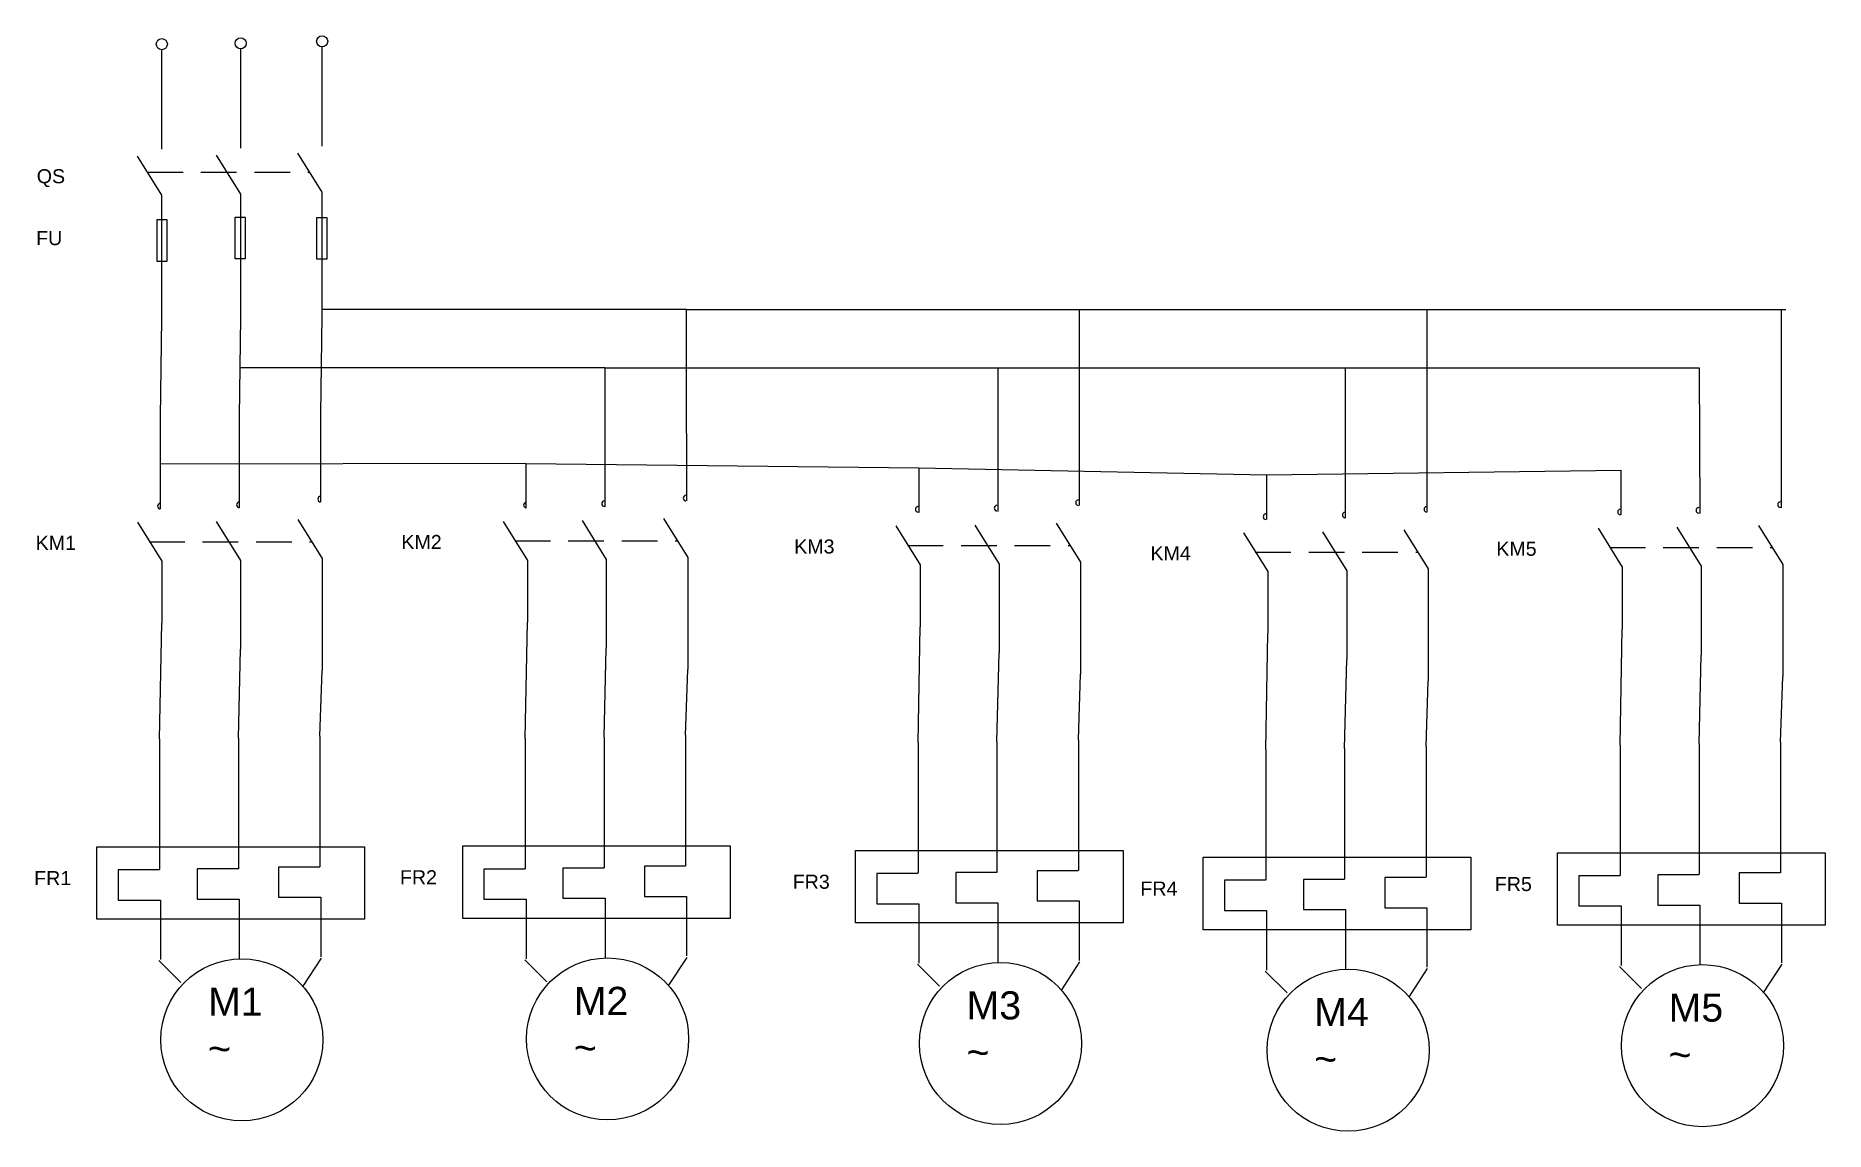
# Model space of a CAD drawing. Header units: millimetres. Extents: x 3388 to 3707, y 1685 to 1880.
import ezdxf

# ---------------------------------------------------------------- set-up
doc = ezdxf.new("R2010")
doc.units = ezdxf.units.MM
doc.linetypes.add('DASHED2', pattern=[9.525, 6.35, -3.175])
doc.layers.add('图层1', color=7, linetype='Continuous')
doc.layers.add('图层3', color=7, linetype='DASHED2')
doc.styles.add('Annotative', font='arial.ttf')
doc.styles.get("Standard").update_dxf_attribs({"font": 'arial.ttf'})
doc.styles.add('样式 1', font='arial.ttf', dxfattribs={"height": 5})

msp = doc.modelspace()

# ---------------------------------------------------------------- linework, layer by layer
for p, q in [((3410.8, 1877.33), (3410.8, 1859.69)), ((3424.85, 1877.49), (3424.85, 1859.85)), ((3439.35, 1877.83), (3439.35, 1860.19)), ((3406.48, 1858.43), (3410.8, 1851.5)), ((3420.53, 1858.59), (3424.85, 1851.65)), ((3435.03, 1858.94), (3439.35, 1852)), ((3410.8, 1851.5), (3410.8, 1829.47)), ((3424.85, 1851.65), (3424.85, 1829.63)), ((3439.35, 1852), (3439.35, 1829.97)), ((3410.8, 1829.47), (3410.57, 1811.96)), ((3424.85, 1829.63), (3424.62, 1812.12)), ((3439.35, 1829.97), (3439.12, 1812.47)), ((3500.18, 1793.87), (3504.5, 1786.93)), ((3406.51, 1793.21), (3410.83, 1786.27)), ((3420.56, 1793.37), (3424.88, 1786.43)), ((3435.06, 1793.71), (3439.38, 1786.77)), ((3471.63, 1793.36), (3475.95, 1786.42)), ((3485.68, 1793.52), (3490, 1786.58)), ((3541.57, 1792.56), (3545.89, 1785.62)), ((3555.62, 1792.72), (3559.94, 1785.78)), ((3570.12, 1793.06), (3574.44, 1786.12)), ((3603.47, 1791.35), (3607.79, 1784.42)), ((3617.52, 1791.51), (3621.84, 1784.57)), ((3632.02, 1791.86), (3636.34, 1784.92)), ((3666.57, 1792.16), (3670.9, 1785.22)), ((3680.63, 1792.32), (3684.95, 1785.38)), ((3695.13, 1792.66), (3699.45, 1785.72)), ((3410.83, 1786.27), (3410.83, 1775.26)), ((3424.88, 1786.43), (3424.88, 1775.42)), ((3439.38, 1786.77), (3439.38, 1775.76)), ((3475.95, 1786.42), (3475.95, 1775.41)), ((3490, 1786.58), (3490, 1775.57)), ((3504.5, 1786.93), (3504.5, 1775.91)), ((3545.89, 1785.62), (3545.89, 1774.61)), ((3559.94, 1785.78), (3559.94, 1774.77)), ((3574.44, 1786.12), (3574.44, 1775.11)), ((3607.79, 1784.42), (3607.79, 1773.4)), ((3621.84, 1784.57), (3621.84, 1773.56)), ((3636.34, 1784.92), (3636.34, 1773.91)), ((3670.9, 1785.22), (3670.9, 1774.2)), ((3684.95, 1785.38), (3684.95, 1774.36)), ((3699.45, 1785.72), (3699.45, 1774.71)), ((3410.44, 1754.62), (3410.44, 1731.35)), ((3424.49, 1754.78), (3424.49, 1731.5)), ((3438.99, 1755.12), (3438.99, 1731.85)), ((3475.57, 1754.77), (3475.57, 1731.5)), ((3489.62, 1754.93), (3489.62, 1731.66)), ((3504.12, 1755.28), (3504.12, 1732)), ((3545.51, 1753.97), (3545.51, 1730.7)), ((3559.56, 1754.13), (3559.56, 1730.85)), ((3574.06, 1754.47), (3574.06, 1731.2)), ((3607.41, 1752.76), (3607.41, 1729.49)), ((3621.46, 1752.92), (3621.46, 1729.65)), ((3635.96, 1753.27), (3635.96, 1729.99)), ((3670.51, 1753.57), (3670.51, 1730.29)), ((3684.56, 1753.73), (3684.56, 1730.45)), ((3699.06, 1754.07), (3699.06, 1730.8)), ((3410.43, 1731.3), (3403.1, 1731.3)), ((3403.1, 1731.3), (3403.1, 1725.93)), ((3424.48, 1731.46), (3417.15, 1731.46)), ((3417.15, 1731.46), (3417.15, 1726.08)), ((3438.98, 1731.8), (3431.65, 1731.8)), ((3431.65, 1731.8), (3431.65, 1726.43)), ((3475.55, 1731.45), (3468.22, 1731.45)), ((3468.22, 1731.45), (3468.22, 1726.08)), ((3489.6, 1731.61), (3482.27, 1731.61)), ((3482.27, 1731.61), (3482.27, 1726.24)), ((3504.1, 1731.96), (3496.77, 1731.96)), ((3496.77, 1731.96), (3496.77, 1726.58)), ((3545.49, 1730.65), (3538.16, 1730.65)), ((3538.16, 1730.65), (3538.16, 1725.28)), ((3559.54, 1730.81), (3552.21, 1730.81)), ((3552.21, 1730.81), (3552.21, 1725.43)), ((3574.04, 1731.15), (3566.71, 1731.15)), ((3566.71, 1731.15), (3566.71, 1725.78)), ((3670.49, 1730.25), (3663.16, 1730.25)), ((3663.16, 1730.25), (3663.16, 1724.87)), ((3684.54, 1730.41), (3677.22, 1730.41)), ((3677.22, 1730.41), (3677.22, 1725.03)), ((3699.04, 1730.75), (3691.72, 1730.75)), ((3691.72, 1730.75), (3691.72, 1725.38)), ((3607.39, 1729.44), (3600.06, 1729.44)), ((3600.06, 1729.44), (3600.06, 1724.07)), ((3621.44, 1729.6), (3614.11, 1729.6)), ((3614.11, 1729.6), (3614.11, 1724.23)), ((3635.94, 1729.95), (3628.61, 1729.95)), ((3628.61, 1729.95), (3628.61, 1724.57)), ((3403.1, 1725.93), (3410.6, 1725.93)), ((3410.6, 1725.93), (3410.6, 1715.31)), ((3417.15, 1726.08), (3424.65, 1726.08)), ((3424.65, 1726.08), (3424.65, 1715.47)), ((3431.65, 1726.43), (3439.15, 1726.43)), ((3439.15, 1726.43), (3439.15, 1715.82)), ((3468.22, 1726.08), (3475.73, 1726.08)), ((3475.73, 1726.08), (3475.73, 1715.47)), ((3482.27, 1726.24), (3489.78, 1726.24)), ((3489.78, 1726.24), (3489.78, 1715.63)), ((3496.77, 1726.58), (3504.28, 1726.58)), ((3504.28, 1726.58), (3504.28, 1715.97)), ((3538.16, 1725.28), (3545.67, 1725.28)), ((3545.67, 1725.28), (3545.67, 1714.66)), ((3552.21, 1725.43), (3559.72, 1725.43)), ((3559.72, 1725.43), (3559.72, 1714.82)), ((3566.71, 1725.78), (3574.22, 1725.78)), ((3574.22, 1725.78), (3574.22, 1715.17)), ((3600.06, 1724.07), (3607.57, 1724.07)), ((3607.57, 1724.07), (3607.57, 1713.46)), ((3614.11, 1724.23), (3621.62, 1724.23)), ((3621.62, 1724.23), (3621.62, 1713.62)), ((3628.61, 1724.57), (3636.12, 1724.57)), ((3636.12, 1724.57), (3636.12, 1713.96)), ((3663.16, 1724.87), (3670.67, 1724.87)), ((3670.67, 1724.87), (3670.67, 1714.26)), ((3677.22, 1725.03), (3684.72, 1725.03)), ((3684.72, 1725.03), (3684.72, 1714.42)), ((3691.72, 1725.38), (3699.22, 1725.38)), ((3699.22, 1725.38), (3699.22, 1714.77)), ((3410.35, 1715.14), (3414.25, 1711.23)), ((3439.21, 1715.57), (3435.96, 1710.58)), ((3475.47, 1715.29), (3479.38, 1711.39)), ((3504.34, 1715.72), (3501.08, 1710.74)), ((3545.41, 1714.49), (3549.32, 1710.58)), ((3574.27, 1714.92), (3571.02, 1709.93)), ((3699.28, 1714.52), (3696.02, 1709.53)), ((3607.31, 1713.28), (3611.22, 1709.38)), ((3636.17, 1713.72), (3632.92, 1708.73)), ((3670.41, 1714.09), (3674.32, 1710.18))]:
    msp.add_line(p, q)
for centre, radius in [((3439.4, 1878.88), 0.988), ((3410.85, 1878.37), 0.988), ((3424.9, 1878.53), 0.988), ((3425.1, 1701.04), 14.43), ((3490.23, 1701.19), 14.43), ((3560.17, 1700.39), 14.43), ((3685.17, 1699.99), 14.43), ((3622.07, 1699.19), 14.43)]:
    msp.add_circle(centre, radius)
at = {"layer": '图层1'}
for p, q in [((3504.25, 1831.09), (3439.35, 1831.09)), ((3504.25, 1809.05), (3504.25, 1831.09)), ((3504.25, 1831.09), (3699.99, 1831.09)), ((3574.18, 1831.09), (3574.18, 1796.2)), ((3636.08, 1831.09), (3636.08, 1795)), ((3699.19, 1831.09), (3699.19, 1795.8)), ((3489.74, 1820.74), (3424.73, 1820.74)), ((3489.74, 1820.74), (3489.74, 1795.95)), ((3489.74, 1820.74), (3684.59, 1820.74)), ((3559.68, 1820.74), (3559.68, 1795.15)), ((3621.58, 1820.74), (3621.58, 1793.94)), ((3684.59, 1820.74), (3684.69, 1794.75)), ((3410.57, 1811.96), (3410.57, 1803.54)), ((3424.62, 1812.12), (3424.62, 1806.22)), ((3439.12, 1812.47), (3439.12, 1808.9)), ((3439.12, 1808.9), (3439.12, 1796.85)), ((3504.25, 1809.05), (3504.25, 1797.01)), ((3475.69, 1803.69), (3410.57, 1803.54)), ((3410.57, 1803.54), (3410.57, 1795.59)), ((3424.62, 1806.22), (3424.62, 1795.8)), ((3475.69, 1803.69), (3475.69, 1795.74)), ((3475.69, 1803.69), (3545.63, 1802.89)), ((3545.63, 1802.89), (3545.63, 1794.94)), ((3545.63, 1802.89), (3607.53, 1801.68)), ((3607.53, 1801.68), (3670.64, 1802.49)), ((3607.53, 1801.68), (3607.53, 1793.73)), ((3670.64, 1802.49), (3670.64, 1794.53)), ((3410.44, 1754.62), (3410.83, 1775.26)), ((3424.88, 1775.42), (3424.88, 1770.63)), ((3439.38, 1775.76), (3439.38, 1766.82)), ((3475.57, 1754.77), (3475.95, 1775.41)), ((3490, 1775.57), (3490, 1770.78)), ((3504.5, 1775.91), (3504.5, 1766.97)), ((3559.94, 1774.77), (3559.94, 1769.98)), ((3574.44, 1775.11), (3574.44, 1766.17)), ((3699.45, 1774.71), (3699.45, 1765.77)), ((3545.51, 1753.97), (3545.89, 1774.61)), ((3607.41, 1752.76), (3607.79, 1773.4)), ((3621.84, 1773.56), (3621.84, 1768.77)), ((3636.34, 1773.91), (3636.34, 1764.96)), ((3670.51, 1753.57), (3670.9, 1774.2)), ((3684.95, 1774.36), (3684.95, 1769.57)), ((3424.49, 1754.78), (3424.88, 1770.63)), ((3489.62, 1754.93), (3490, 1770.78)), ((3559.56, 1754.13), (3559.94, 1769.98)), ((3621.46, 1752.92), (3621.84, 1768.77)), ((3684.56, 1753.73), (3684.95, 1769.57)), ((3438.99, 1755.12), (3439.38, 1766.82)), ((3504.12, 1755.28), (3504.5, 1766.97)), ((3574.06, 1754.47), (3574.44, 1766.17)), ((3699.06, 1754.07), (3699.45, 1765.77)), ((3635.96, 1753.27), (3636.34, 1764.96))]:
    msp.add_line(p, q, dxfattribs=at)
for points in [[(3410.01, 1847.14), (3411.75, 1847.14), (3411.75, 1839.67), (3410.01, 1839.67)], [(3423.94, 1847.58), (3425.68, 1847.58), (3425.68, 1840.11), (3423.94, 1840.11)], [(3438.47, 1847.52), (3440.21, 1847.52), (3440.21, 1840.05), (3438.47, 1840.05)], [(3399.31, 1735.41), (3446.96, 1735.41), (3446.96, 1722.51), (3399.31, 1722.51)], [(3464.44, 1735.56), (3512.08, 1735.56), (3512.08, 1722.66), (3464.44, 1722.66)], [(3534.37, 1734.76), (3582.02, 1734.76), (3582.02, 1721.86), (3534.37, 1721.86)], [(3596.27, 1733.56), (3643.92, 1733.56), (3643.92, 1720.65), (3596.27, 1720.65)], [(3659.38, 1734.36), (3707.02, 1734.36), (3707.02, 1721.45), (3659.38, 1721.45)]]:
    msp.add_lwpolyline(points, close=True, dxfattribs=at)
for centre in [(3439.15, 1797.34), (3489.7, 1796.51), (3504.21, 1797.51), (3574.08, 1796.71), (3410.61, 1796.09), (3424.69, 1796.33), (3475.78, 1796.28), (3545.55, 1795.52), (3559.58, 1795.73), (3607.46, 1794.2), (3621.56, 1794.51), (3636.1, 1795.51), (3670.59, 1795.05), (3684.54, 1795.34), (3699.08, 1796.36)]:
    msp.add_arc(centre, 0.508, 94.3424, 265.6576, dxfattribs=at)
at = {"layer": '图层3'}
for p, q in [((3408.29, 1855.57), (3437.13, 1855.57)), ((3408.58, 1789.75), (3437.52, 1789.75)), ((3473.71, 1789.91), (3502.65, 1789.91)), ((3543.65, 1789.1), (3572.59, 1789.1)), ((3605.55, 1787.9), (3634.49, 1787.9)), ((3668.65, 1788.7), (3697.59, 1788.7))]:
    msp.add_line(p, q, dxfattribs=at)

# ---------------------------------------------------------------- texts
at = {"insert": (3388.59, 1856.1), "char_height": 2.5, "attachment_point": 1}
msp.add_mtext_dynamic_manual_height_columns('QS', width=61.559, gutter_width=12.5, heights=[0], dxfattribs=at)
at = {"layer": '图层1', "attachment_point": 1}
for s, width, gutter_width, insert, char_height, style in [('FU', 7.8097, 12.5, (3388.47, 1845.07), 2.5, 'Annotative'), ('M1\\P~', 15.1268, 25, (3419.09, 1710.32), 5, '样式 1'), ('M2\\P~', 15.1268, 25, (3484.21, 1710.47), 5, '样式 1'), ('M3\\P~', 15.1268, 25, (3554.15, 1709.67), 5, '样式 1'), ('M4\\P~', 15.1268, 25, (3616.05, 1708.47), 5, '样式 1'), ('M5\\P~', 15.1268, 25, (3679.15, 1709.27), 5, '样式 1')]:
    msp.add_mtext_dynamic_manual_height_columns(s, width=width, gutter_width=gutter_width, heights=[0], dxfattribs=dict(at, insert=insert, char_height=char_height, style=style))
at = {"layer": '图层1', "char_height": 2.5, "attachment_point": 1}
for s, insert in [('KM1', (3388.39, 1790.8)), ('KM2', (3453.51, 1790.95)), ('KM3', (3523.45, 1790.15)), ('KM4', (3586.88, 1788.94)), ('KM5', (3648.46, 1789.75)), ('FR1', (3388.13, 1731.09)), ('FR2', (3453.25, 1731.24)), ('FR3', (3523.19, 1730.44)), ('FR4', (3585.09, 1729.23)), ('FR5', (3648.2, 1730.03))]:
    msp.add_mtext_dynamic_manual_height_columns(s, width=14.8104, gutter_width=12.5, heights=[0], dxfattribs=dict(at, insert=insert))

doc.saveas('drawing.dxf')
